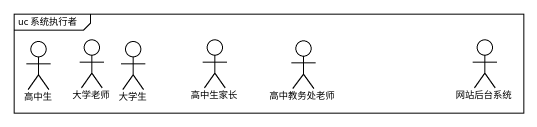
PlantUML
@startuml
mainframe uc 系统执行者
actor 高中生
actor 大学老师
actor 大学生
actor 高中生家长
actor 高中教务处老师
actor 网站后台系统
@enduml
